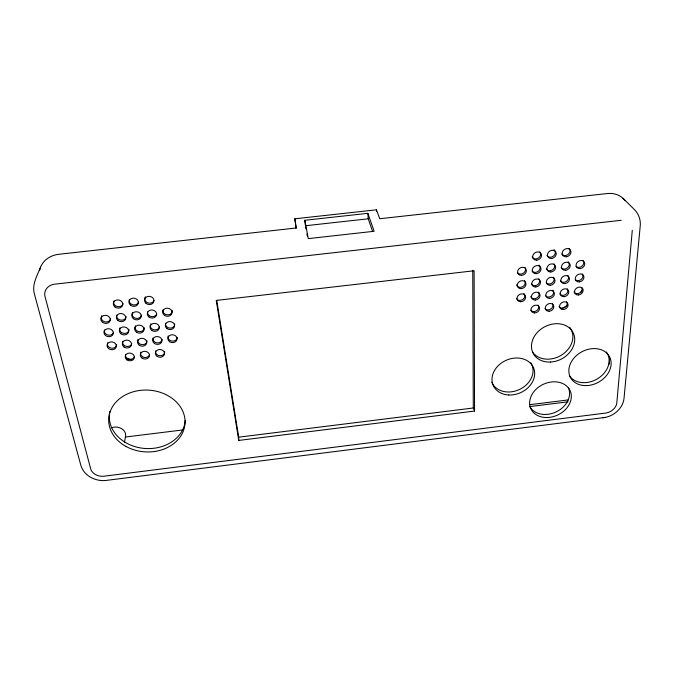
<?xml version="1.0" encoding="UTF-8"?>
<svg xmlns="http://www.w3.org/2000/svg" width="674" height="674" viewBox="0 0 674 674"><rect width="100%" height="100%" fill="white"/><g stroke="black" fill="none" stroke-linecap="round" stroke-linejoin="round"><path stroke-width="1.01" d="M609.212 364.137L609.641 358.897M632.288 230.348L616.735 403.558A11.104 8.484 -27 0 1 606.339 412.985L103.358 476.291A11.584 9.015 4.7 0 1 90.847 469.458L44.846 295.886A13.168 11.054 15.9 0 1 53.869 284.268L621.234 220.288M124.522 442.144L125.465 436.659A9.706 7.726 5.1 0 0 121.724 428.731A9.706 7.726 5.1 0 0 111.269 427.864M40.575 267.148C37.264 275.506 31.712 284.58 34.391 293.957L80.77 465.035C83.728 476.046 96.087 481.977 106.854 480.335L603.828 417.602M602.969 417.745C613.011 416.793 622.65 408.958 623.989 398.696L640.157 226.658C641.058 220.246 638.682 213.616 634.023 209.151L622.911 198.232M604.527 417.492L605.286 417.375M125.347 437.038L182.519 429.978M238.756 440.442L238.697 437.165L473.291 407.989L474.555 411.064L238.756 440.442L216.244 300.427L474.108 270.771L474.555 411.064M529.671 404.72L568.3 399.909M529.478 406.624L568.064 401.814M296.088 228.385L294.824 218.797L376.421 209.816L379.748 218.738L607.223 193.556A24.298 20.035 -38.5 0 1 625.017 200.599M304.825 220.28L367.861 213.329L374.112 231.283L308.288 238.621L304.825 220.28L305.288 224.838M305.381 225.756L368.215 218.797L372.495 231.207M305.575 226.784L305.962 228.84M306.923 233.988L307.31 236.043M294.824 218.797L296.341 227.981L58.933 254.267A25.309 21.475 17 0 0 39.631 270.409M216.801 300.739L238.697 437.165M367.861 213.329L368.215 218.797M376.421 209.816L376.53 211.636M472.744 270.299L473.291 407.989M582.766 289.449A43.524 36.27 -31.9 0 1 580.609 292.718M567.601 305.196A43.524 36.27 -31.9 0 1 561.467 308.709M153.984 300.444A4.743 4.111 9.4 0 1 148.095 302.938A4.743 4.111 9.4 0 1 144.944 297.672M145.213 297.082A4.743 4.111 9.4 0 1 145.39 296.796M138.49 302.213A4.76 4.103 10.6 0 1 132.593 304.715A4.76 4.103 10.6 0 1 129.391 299.45M123.047 303.688A4.785 4.095 11.6 0 1 117.065 306.493A4.785 4.095 11.6 0 1 113.923 300.924M172.215 311.245A4.676 4.052 7 0 1 166.874 314.8A4.676 4.052 7 0 1 163.007 309.77M172.165 310.284A4.676 4.052 7 0 1 172.207 310.604M156.671 313.941A4.693 4.044 8.3 0 1 151.178 316.502A4.693 4.044 8.3 0 1 147.555 311.851M141.464 315.103A4.718 4.044 9.4 0 1 135.819 318.28A4.718 4.044 9.4 0 1 132.298 313.014M132.416 312.711A4.718 4.044 9.4 0 1 132.559 312.424M126.089 316.561A4.735 4.036 10.5 0 1 120.789 320.125A4.735 4.036 10.5 0 1 116.754 315.095M110.646 318.347A4.76 4.027 11.5 0 1 105.548 321.936A4.76 4.027 11.5 0 1 101.218 317.193M101.471 316.274A4.76 4.027 11.5 0 1 101.782 315.718M174.726 323.865A4.634 3.985 6.1 0 1 169.84 328.095A4.634 3.985 6.1 0 1 165.593 323.149M159.409 326.924A4.651 3.985 7.3 0 1 154.051 329.788A4.651 3.985 7.3 0 1 150.285 325.18M150.706 324A4.651 3.985 7.3 0 1 150.883 323.731M144.278 327.766A4.676 3.977 8.4 0 1 139.543 331.65A4.676 3.977 8.4 0 1 134.96 327.269M135.145 326.351A4.676 3.977 8.4 0 1 135.415 325.778M128.97 329.232A4.693 3.977 9.5 0 1 123.73 333.369A4.693 3.977 9.5 0 1 119.938 327.834M113.594 332.248A4.718 3.968 10.4 0 1 107.891 335.045A4.718 3.968 10.4 0 1 104.47 329.906M177.22 337.312A4.592 3.926 5.2 0 1 172.3 341.128A4.592 3.926 5.2 0 1 168.087 336.52M168.155 336.225A4.592 3.926 5.2 0 1 168.256 335.922M162.114 339.384A4.608 3.926 6.4 0 1 156.865 342.855A4.608 3.926 6.4 0 1 153.023 337.994M146.999 340.85A4.634 3.918 7.5 0 1 141.759 344.625A4.634 3.918 7.5 0 1 137.959 339.469M131.75 343.538A4.651 3.918 8.5 0 1 126.089 346.293A4.651 3.918 8.5 0 1 122.761 341.246M116.661 344.709A4.667 3.909 9.5 0 1 111.463 348.18A4.667 3.909 9.5 0 1 107.452 343.327M107.537 343.032A4.667 3.909 9.5 0 1 107.646 342.737M164.625 351.348A4.575 3.867 5.5 0 1 159.999 355.729A4.575 3.867 5.5 0 1 155.669 350.901M149.645 354.322A4.592 3.859 6.6 0 1 143.95 357.338A4.592 3.859 6.6 0 1 140.832 352.098M134.471 356.689A4.608 3.859 7.6 0 1 129.113 359.158A4.608 3.859 7.6 0 1 125.499 354.743M131.632 359.781A44.813 38.258 8.6 0 1 126.577 358.475M524.414 294.277A4.482 3.749 -29.1 0 1 522.35 299.736A4.482 3.749 -29.1 0 1 516.604 298.675M523.883 293.578A4.482 3.749 -29.1 0 1 524.086 293.797M538.939 292.861A4.491 3.732 -30 0 1 536.993 297.866A4.491 3.732 -30 0 1 531.508 297.689M531.306 297.47A4.491 3.732 -30 0 1 530.741 296.45M538.475 292.112A4.491 3.732 -30 0 1 538.804 292.6M553.169 290.915A4.499 3.715 -30.8 0 1 551.315 296.189A4.499 3.715 -30.8 0 1 545.654 295.785M552.646 290.216A4.499 3.715 -30.8 0 1 553.017 290.663M538.442 305.735A4.448 3.682 -29.1 0 1 536.31 310.866A4.448 3.682 -29.1 0 1 530.758 310.158M537.978 305.01A4.448 3.682 -29.1 0 1 538.155 305.238M552.427 303.578A4.457 3.665 -29.9 0 1 550.784 309.021A4.457 3.665 -29.9 0 1 544.971 308.456M566.472 301.674A4.465 3.648 -30.6 0 1 564.964 307.344A4.465 3.648 -30.6 0 1 559.024 306.535M567.179 288.75A4.499 3.699 -31.5 0 1 565.756 294.412A4.499 3.699 -31.5 0 1 559.791 293.872M581.797 287.537A4.507 3.682 -32.2 0 1 579.606 292.996A4.507 3.682 -32.2 0 1 573.945 291.977M524.894 281.378A4.524 3.808 -30.1 0 1 522.08 286.972A4.524 3.808 -30.1 0 1 516.579 284.782M524.423 280.62A4.524 3.808 -30.1 0 1 524.76 281.109M524.802 267.283A4.566 3.859 -31.1 0 1 523.487 273.122A4.566 3.859 -31.1 0 1 517.362 272.549M539.689 251.764A4.617 3.901 -33 0 1 538.425 258.032A4.617 3.901 -33 0 1 532.106 256.845M538.981 265.143A4.575 3.842 -31.9 0 1 538.526 271.083A4.575 3.842 -31.9 0 1 532.165 271.133M553.413 277.258A4.541 3.774 -31.7 0 1 552.208 282.903A4.541 3.774 -31.7 0 1 546.201 282.735M539.267 279.432A4.533 3.791 -30.9 0 1 537.186 284.976A4.533 3.791 -30.9 0 1 531.407 283.931M538.728 278.716A4.533 3.791 -30.9 0 1 538.93 278.935M554.475 264.663A4.583 3.825 -32.7 0 1 551.88 270.198A4.583 3.825 -32.7 0 1 546.269 268.682M554.011 263.896A4.583 3.825 -32.7 0 1 554.34 264.393M554.635 250.34A4.625 3.884 -33.8 0 1 553.059 256.373A4.625 3.884 -33.8 0 1 546.926 255.412M553.969 249.709A4.625 3.884 -33.8 0 1 554.432 250.113M569.117 248.428A4.634 3.859 -34.5 0 1 567.997 254.486A4.634 3.859 -34.5 0 1 561.745 253.997M568.755 262.456A4.592 3.808 -33.4 0 1 567.028 268.159A4.592 3.808 -33.4 0 1 561.097 267.527M568.157 261.782A4.592 3.808 -33.4 0 1 568.578 262.22M568.207 276.096A4.55 3.749 -32.5 0 1 566.143 281.547A4.55 3.749 -32.5 0 1 560.431 280.797M567.685 275.38A4.55 3.749 -32.5 0 1 567.887 275.599M582.311 273.93A4.558 3.732 -33.1 0 1 581.106 279.466A4.558 3.732 -33.1 0 1 575.2 279.575M583.111 260.543A4.6 3.791 -34.1 0 1 581.948 266.163A4.6 3.791 -34.1 0 1 575.984 266.314M185.232 420.391A38.022 30.819 3.7 0 1 142.812 448.269A38.022 30.819 3.7 0 1 109.913 411.426M606.322 351.997A21.998 17.297 -28.2 0 1 598.124 378.392A21.998 17.297 -28.2 0 1 569.336 375.637M530.809 362.772A21.871 17.676 -24.2 0 1 520.067 389.21A21.871 17.676 -24.2 0 1 491.767 382.225M569.648 327.294A22.385 18.097 -28 0 1 562.2 354.65A22.385 18.097 -28 0 1 532.485 351.997M568.401 387.777A21.501 16.909 -25 0 1 556.707 411.637A21.501 16.909 -25 0 1 530.05 407.062M520.598 301.75A4.499 3.758 -29.1 0 0 525.366 295.878A4.499 3.758 -29.1 0 0 517.961 295.793A4.499 3.758 -29.1 0 0 520.598 301.75M521.305 288.657A4.533 3.808 -30 0 0 525.585 282.414A4.533 3.808 -30 0 0 518.045 282.92A4.533 3.808 -30 0 0 521.305 288.657M521.609 275.38A4.583 3.867 -31 0 0 525.973 269.061A4.583 3.867 -31 0 0 518.382 269.507A4.583 3.867 -31 0 0 521.609 275.38M536.723 260.181A4.634 3.909 -33 0 0 541.121 253.753A4.634 3.909 -33 0 0 533.479 254.233A4.634 3.909 -33 0 0 536.723 260.181M536.26 273.686A4.583 3.85 -31.9 0 0 540.624 267.351A4.583 3.85 -31.9 0 0 533.041 267.839A4.583 3.85 -31.9 0 0 536.26 273.686M535.805 286.972A4.541 3.791 -30.9 0 0 540.127 280.729A4.541 3.791 -30.9 0 0 532.612 281.227A4.541 3.791 -30.9 0 0 535.805 286.972M535.324 300.048A4.499 3.741 -29.9 0 0 539.663 293.923A4.499 3.741 -29.9 0 0 532.207 294.37A4.499 3.741 -29.9 0 0 535.324 300.048M534.617 312.93A4.457 3.682 -29.1 0 0 539.293 307.083A4.457 3.682 -29.1 0 0 531.955 307.125A4.457 3.682 -29.1 0 0 534.617 312.93M551.745 258.462A4.642 3.892 -33.7 0 0 555.73 251.823A4.642 3.892 -33.7 0 0 548.072 252.817A4.642 3.892 -33.7 0 0 551.745 258.462M550.852 271.993A4.592 3.833 -32.7 0 0 555.25 265.657A4.592 3.833 -32.7 0 0 547.692 266.154A4.592 3.833 -32.7 0 0 550.852 271.993M550.279 285.279A4.55 3.774 -31.7 0 0 554.643 279.044A4.55 3.774 -31.7 0 0 547.145 279.542A4.55 3.774 -31.7 0 0 550.279 285.279M549.689 298.363A4.507 3.724 -30.7 0 0 554.062 292.238A4.507 3.724 -30.7 0 0 546.622 292.685A4.507 3.724 -30.7 0 0 549.689 298.363M549.167 311.228A4.465 3.673 -29.9 0 0 553.464 305.17A4.465 3.673 -29.9 0 0 546.075 305.676A4.465 3.673 -29.9 0 0 549.167 311.228M566.421 256.777A4.651 3.867 -34.4 0 0 570.457 250.138A4.651 3.867 -34.4 0 0 562.815 251.132A4.651 3.867 -34.4 0 0 566.421 256.777M565.756 270.274A4.6 3.817 -33.4 0 0 569.699 263.719A4.6 3.817 -33.4 0 0 562.116 264.764A4.6 3.817 -33.4 0 0 565.756 270.274M564.694 283.602A4.558 3.758 -32.4 0 0 569.142 277.385A4.558 3.758 -32.4 0 0 561.669 277.823A4.558 3.758 -32.4 0 0 564.694 283.602M564.02 296.678A4.516 3.707 -31.5 0 0 568.435 290.553A4.516 3.707 -31.5 0 0 561.012 291A4.516 3.707 -31.5 0 0 564.02 296.678M563.388 309.551A4.474 3.656 -30.6 0 0 567.719 303.485A4.474 3.656 -30.6 0 0 560.355 303.991A4.474 3.656 -30.6 0 0 563.388 309.551M580.289 268.597A4.608 3.791 -34.1 0 0 584.282 262.034A4.608 3.791 -34.1 0 0 576.708 263.079A4.608 3.791 -34.1 0 0 580.289 268.597M579.446 281.884A4.566 3.741 -33.1 0 0 583.457 275.447A4.566 3.741 -33.1 0 0 575.95 276.433A4.566 3.741 -33.1 0 0 579.446 281.884M578.351 294.993A4.524 3.69 -32.2 0 0 582.766 288.843A4.524 3.69 -32.2 0 0 575.352 289.348A4.524 3.69 -32.2 0 0 578.351 294.993M146.039 303.376A4.752 4.12 9.3 0 0 153.866 301.548A4.752 4.12 9.3 0 0 147.825 296.459A4.752 4.12 9.3 0 0 146.039 303.376M130.486 305.154A4.777 4.111 10.5 0 0 138.322 303.325A4.777 4.111 10.5 0 0 132.214 298.245A4.777 4.111 10.5 0 0 130.486 305.154M114.9 306.94A4.802 4.103 11.5 0 0 122.744 305.111A4.802 4.103 11.5 0 0 116.568 300.031A4.802 4.103 11.5 0 0 114.9 306.94M164.464 315.331A4.693 4.061 7 0 0 172.022 312.989A4.693 4.061 7 0 0 165.678 308.397A4.693 4.061 7 0 0 164.464 315.331M149.08 317.109A4.71 4.052 8.2 0 0 156.629 314.766A4.71 4.052 8.2 0 0 150.235 310.183A4.71 4.052 8.2 0 0 149.08 317.109M133.376 318.676A4.735 4.052 9.4 0 0 141.152 316.856A4.735 4.052 9.4 0 0 135.103 311.868A4.735 4.052 9.4 0 0 133.376 318.676M117.925 320.462A4.752 4.044 10.4 0 0 125.709 318.642A4.752 4.044 10.4 0 0 119.593 313.654A4.752 4.044 10.4 0 0 117.925 320.462M102.44 322.248A4.777 4.036 11.4 0 0 110.224 320.428A4.777 4.036 11.4 0 0 104.049 315.44A4.777 4.036 11.4 0 0 102.44 322.248M167.101 328.651A4.651 3.993 6 0 0 174.549 326.258A4.651 3.993 6 0 0 168.214 321.818A4.651 3.993 6 0 0 167.101 328.651M151.793 330.403A4.667 3.993 7.2 0 0 159.283 328.078A4.667 3.993 7.2 0 0 152.947 323.579A4.667 3.993 7.2 0 0 151.793 330.403M136.502 332.181A4.684 3.985 8.3 0 0 144 329.864A4.684 3.985 8.3 0 0 137.597 325.365A4.684 3.985 8.3 0 0 136.502 332.181M120.899 333.756A4.71 3.985 9.4 0 0 128.616 331.953A4.71 3.985 9.4 0 0 122.567 327.05A4.71 3.985 9.4 0 0 120.899 333.756M105.54 335.542A4.726 3.977 10.4 0 0 113.266 333.74A4.726 3.977 10.4 0 0 107.158 328.845A4.726 3.977 10.4 0 0 105.54 335.542M169.595 341.701A4.608 3.934 5.1 0 0 177.026 339.401A4.608 3.934 5.1 0 0 170.808 334.986A4.608 3.934 5.1 0 0 169.595 341.701M154.464 343.479A4.625 3.934 6.3 0 0 161.895 341.179A4.625 3.934 6.3 0 0 155.618 336.764A4.625 3.934 6.3 0 0 154.464 343.479M139.299 345.257A4.642 3.926 7.4 0 0 146.738 342.956A4.642 3.926 7.4 0 0 140.394 338.542A4.642 3.926 7.4 0 0 139.299 345.257M124.109 347.043A4.667 3.926 8.4 0 0 131.54 344.743A4.667 3.926 8.4 0 0 125.145 340.328A4.667 3.926 8.4 0 0 124.109 347.043M108.598 348.618A4.684 3.918 9.4 0 0 116.265 346.824A4.684 3.918 9.4 0 0 110.207 342.021A4.684 3.918 9.4 0 0 108.598 348.618M157.093 356.335A4.583 3.867 5.5 0 0 164.464 354.069A4.583 3.867 5.5 0 0 158.247 349.73A4.583 3.867 5.5 0 0 157.093 356.335M142.054 358.121A4.6 3.867 6.5 0 0 149.426 355.847A4.6 3.867 6.5 0 0 143.149 351.508A4.6 3.867 6.5 0 0 142.054 358.121M126.982 359.899A4.625 3.859 7.5 0 0 134.362 357.624A4.625 3.859 7.5 0 0 128.026 353.294A4.625 3.859 7.5 0 0 126.982 359.899M125.886 446.39A38.224 30.92 3.7 0 0 185.013 423.643A38.224 30.92 3.7 0 0 129.737 392.967A38.224 30.92 3.7 0 0 125.886 446.39M550.363 362.048A22.503 18.156 -27.9 0 0 573.043 332.459A22.503 18.156 -27.9 0 0 535.889 334.127A22.503 18.156 -27.9 0 0 550.363 362.048M586.666 385.604A22.116 17.347 -28.2 0 0 609.743 357.161A22.116 17.347 -28.2 0 0 573.566 358.551A22.116 17.347 -28.2 0 0 586.666 385.604M508.735 394.981A21.989 17.726 -24.1 0 0 533.665 368.164A21.989 17.726 -24.1 0 0 497.581 366.353A21.989 17.726 -24.1 0 0 508.735 394.981M546.631 417.543A21.61 16.96 -24.9 0 0 570.153 390.743A21.61 16.96 -24.9 0 0 534.642 390.735A21.61 16.96 -24.9 0 0 546.631 417.543"/></g></svg>
